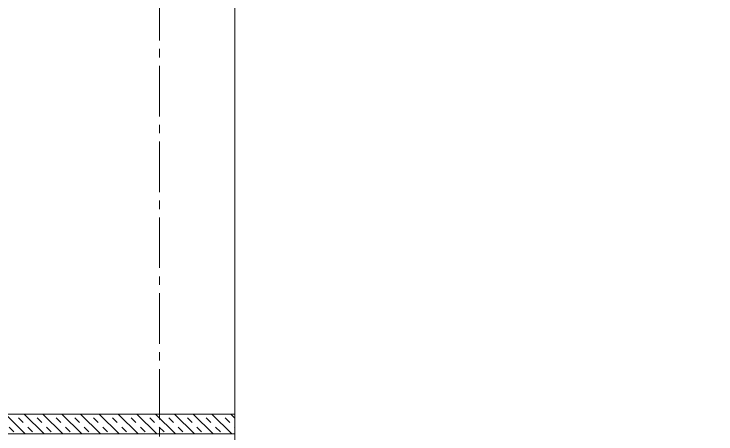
# Model space of a CAD drawing. Header units: millimetres. Extents: x -330955 to 144729, y -76510 to 25340.
# Drawn here: x 84924 to 90209, y -34947 to -31781 of the extents above; entities that cross this region are included whole.
import ezdxf

# ---------------------------------------------------------------- set-up
doc = ezdxf.new("R2010")
doc.units = ezdxf.units.MM
doc.header["$LTSCALE"] = 20
doc.set_wipeout_variables(frame=1)
doc.linetypes.add('CENTER2', pattern=[28.575, 19.05, -3.175, 3.175, -3.175])
doc.layers.get('0').update_dxf_attribs({"lineweight": 0})
for name, color, linetype, lineweight in [('FP-XX-МАРКИ ПОМЕЩЕНИЙ', 250, 'Continuous', 25), ('Оси', 7, 'CENTER2', 9), ('Стены', 7, 'Continuous', 18), ('Стены штриховка', 7, 'Continuous', 9)]:
    doc.layers.add(name, color=color, linetype=linetype, lineweight=lineweight)

msp = doc.modelspace()

# ---------------------------------------------------------------- hatches: boundary and pattern name
at = {"layer": 'Стены штриховка'}
h = msp.add_hatch(dxfattribs=at)
h.set_pattern_fill('ASHLER', color=256, scale=200, angle=270, pattern_type=2)
h.set_pattern_definition([(315, (-22876.98, -42743.96), (70.71068, 70.71068), []), (315, (-22806.28, -42743.96), (70.71068, 70.71068), [50, -50])])
h.paths.add_polyline_path([(89967.7783, -34796.7519), (82227.9277, -34796.7519), (82227.9277, -34946.7519), (89967.7783, -34946.7519)])

# ---------------------------------------------------------------- linework, layer by layer
at = {"layer": 'Оси'}
msp.add_line((86017.9277, -45697.1343), (86017.9277, -29743.7133), dxfattribs=at)
at = {"layer": 'Стены'}
msp.add_lwpolyline([(79827.9277, -34796.7519), (110207.9277, -34796.7519), (110207.9277, -34946.7519), (79827.9277, -34946.7519)], close=True, dxfattribs=at)
msp.add_lwpolyline([(89967.7783, -34796.0525), (89967.7783, -34946.0525)], dxfattribs=at)

# ---------------------------------------------------------------- next in the draw order: wipeouts: each hides what was drawn before it
at = {"lineweight": 0}
msp.add_wipeout([(117114.3502, -48757.1327), (86586.2574, -48518.3017), (86586.2574, -36093.6016), (86356.6972, -36010.0485), (86815.8175, -35842.9424), (86586.2574, -35759.3893), (86586.2574, -28615.9019), (117114.3502, -28751.4859), (117114.3502, -35759.3893), (117343.9104, -35842.9424), (116884.7901, -36010.0485), (117114.3502, -36093.6016)], dxfattribs=at).dxf.layer = 'FP-XX-МАРКИ ПОМЕЩЕНИЙ'

# ---------------------------------------------------------------- next in the draw order: linework, layer by layer
at = {"extrusion": (0, 0, -1)}
msp.add_lwpolyline([(-86586.2574, -43906.0531), (-86586.2574, -36093.6016), (-86356.6972, -36010.0485), (-86815.8175, -35842.9424), (-86586.2574, -35759.3893), (-86586.2574, -30211.7883)], dxfattribs=at)

doc.saveas('drawing.dxf')
